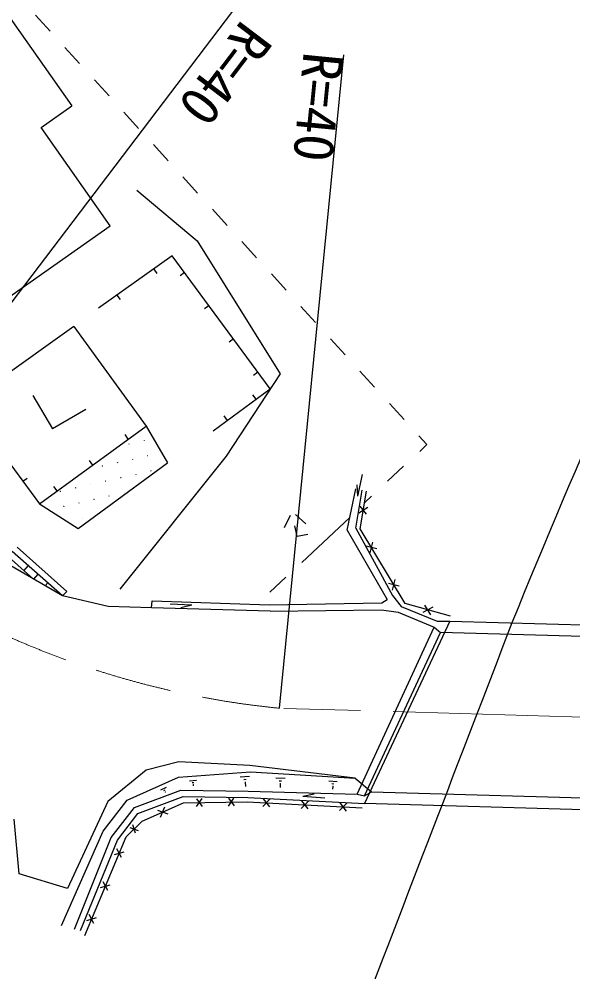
# Model space of a CAD drawing. Units: millimetres, scale not verified. Extents: x 40000 to 680000, y 20000 to 380000.
# Drawn here: x 236758 to 262047, y 241828 to 285364 of the extents above; entities that cross this region are included whole.
import ezdxf
from ezdxf.enums import TextEntityAlignment as Align

# ---------------------------------------------------------------- set-up
doc = ezdxf.new("R2010")
doc.units = ezdxf.units.MM
doc.header["$LTSCALE"] = 1000
doc.linetypes.add('CHAIN', pattern=[18.5, 12, -1.5, 3.5, -1.5])
doc.layers.add('M-BGD', color=7, linetype='Continuous', lineweight=25)
doc.layers.add('M-BMK', color=2, linetype='CHAIN', lineweight=13)
doc.styles.add('ＭＳ ゴシック', font='')
doc.styles.get('ＭＳ ゴシック').set_extended_font_data('MS Gothic')

msp = doc.modelspace()

# ---------------------------------------------------------------- linework, layer by layer
at = {"layer": 'M-BGD'}
for p, q in [((234467, 288084), (239172, 281400)), ((228375, 261822), (246512, 285719)), ((237504, 285545), (238177, 284806)), ((238851, 284067), (239524, 283328)), ((248656, 253875), (251582, 283732)), ((240198, 282588), (240871, 281849)), ((237762, 280407), (239172, 281400)), ((241544, 281110), (242218, 280370)), ((240922, 275917), (237762, 280407)), ((242891, 279631), (243565, 278892)), ((244238, 278153), (244911, 277413)), ((242139, 277546), (244883, 275237)), ((245585, 276674), (246258, 275935)), ((235031, 271771), (240922, 275917)), ((244883, 275237), (248686, 269157)), ((246932, 275196), (247605, 274456)), ((243751, 274541), (240380, 272152)), ((248227, 268472), (243751, 274541)), ((242908, 273944), (243053, 273740)), ((244310, 273782), (244109, 273634)), ((248278, 273717), (248952, 272978)), ((241223, 272749), (241368, 272545)), ((245429, 272265), (245228, 272117)), ((249625, 272238), (250299, 271499)), ((239261, 271322), (234311, 267810)), ((239261, 271322), (242554, 266767)), ((246548, 270748), (246347, 270599)), ((250972, 270760), (251645, 270021)), ((248686, 269157), (246215, 265395)), ((247667, 269230), (247466, 269082)), ((252319, 269281), (252992, 268542)), ((245626, 266547), (248227, 268472)), ((247577, 267990), (247428, 268191)), ((237392, 268172), (238279, 266643)), ((253666, 267803), (254339, 267064)), ((239808, 267530), (238279, 266643)), ((246276, 267028), (246128, 267229)), ((237684, 263210), (242554, 266767)), ((242554, 266767), (243538, 265096)), ((241742, 266174), (241595, 266376)), ((242476, 266098), (242466, 266096)), ((242470, 266102), (242472, 266092)), ((255012, 266324), (255381, 265920)), ((241786, 265943), (241776, 265941)), ((241780, 265947), (241782, 265937)), ((255381, 265920), (255049, 265612)), ((236175, 265282), (237684, 263210)), ((240119, 264988), (239971, 265190)), ((246215, 265395), (241366, 259316)), ((241941, 265253), (241931, 265251)), ((241935, 265257), (241937, 265247)), ((242631, 265408), (242621, 265406)), ((242625, 265412), (242627, 265402)), ((239461, 262085), (243538, 265096)), ((239871, 264788), (239861, 264786)), ((239865, 264792), (239867, 264782)), ((240561, 264943), (240551, 264941)), ((240555, 264947), (240557, 264937)), ((241251, 265098), (241241, 265096)), ((241245, 265102), (241247, 265092)), ((242786, 264718), (242776, 264717)), ((242780, 264722), (242782, 264713)), ((254316, 264932), (253582, 264252)), ((236929, 264246), (237131, 264393)), ((241406, 264408), (241396, 264406)), ((241400, 264412), (241402, 264402)), ((242096, 264563), (242086, 264561)), ((242090, 264567), (242092, 264558)), ((252230, 263571), (252438, 264549)), ((238496, 263803), (238348, 264005)), ((239336, 263943), (239326, 263941)), ((239330, 263947), (239332, 263937)), ((240026, 264098), (240016, 264096)), ((240020, 264102), (240022, 264092)), ((240716, 264253), (240706, 264251)), ((240710, 264257), (240712, 264247)), ((251746, 262017), (252135, 263895)), ((252134, 262101), (252429, 263834)), ((252230, 263571), (252188, 264091)), ((238646, 263788), (238636, 263786)), ((238640, 263792), (238642, 263782)), ((240181, 263408), (240171, 263407)), ((240175, 263412), (240177, 263403)), ((240871, 263563), (240861, 263562)), ((240865, 263567), (240867, 263558)), ((241561, 263718), (241551, 263717)), ((241555, 263722), (241557, 263713)), ((252331, 262067), (252626, 263800)), ((252849, 263572), (252538, 263283)), ((237684, 263210), (239461, 262085)), ((238801, 263098), (238791, 263096)), ((238795, 263102), (238797, 263093)), ((239491, 263253), (239481, 263252)), ((239485, 263257), (239487, 263248)), ((252278, 262810), (252679, 263057)), ((252626, 262750), (252331, 263116)), ((239646, 262563), (239636, 262562)), ((239640, 262567), (239642, 262558)), ((249139, 262678), (248865, 262117)), ((249385, 262725), (249847, 262305)), ((251864, 262586), (249668, 260542)), ((249450, 261720), (249356, 262211)), ((252134, 262101), (253803, 259024)), ((249941, 261814), (249450, 261720)), ((251746, 262017), (253563, 258842)), ((254386, 258667), (252331, 262067)), ((238936, 259206), (236673, 261237)), ((253086, 261158), (252603, 261276)), ((252784, 260975), (252905, 261458)), ((237422, 259776), (236268, 260800)), ((238741, 259007), (236448, 261042)), ((238741, 259007), (236086, 260555)), ((237170, 260401), (236971, 260176)), ((237196, 259977), (237155, 259932)), ((237619, 260002), (237420, 259778)), ((238068, 259604), (237948, 259469)), ((248936, 259861), (248204, 259180)), ((254114, 259458), (253630, 259576)), ((253812, 259275), (253932, 259758)), ((238517, 259206), (238477, 259161)), ((238741, 259007), (238936, 259206)), ((240819, 258528), (238741, 259007)), ((242805, 258458), (242831, 258786)), ((242831, 258786), (248170, 258602)), ((244651, 258586), (243652, 258634)), ((248170, 258602), (253318, 258694)), ((253318, 258694), (253563, 258842)), ((253803, 259024), (254211, 258530)), ((256454, 258076), (254386, 258667)), ((242805, 258458), (240819, 258528)), ((248219, 258308), (242805, 258458)), ((244651, 258586), (244144, 258460)), ((248219, 258308), (253312, 258379)), ((253312, 258379), (254063, 258261)), ((254063, 258261), (255716, 257574)), ((254211, 258530), (255845, 257854)), ((255652, 258489), (255189, 258254)), ((255555, 258149), (255286, 258593)), ((256426, 257856), (252536, 249520)), ((255845, 257854), (256426, 257856)), ((256426, 257856), (284956, 257041)), ((252196, 249947), (255716, 257574)), ((252532, 249881), (256001, 257343)), ((255716, 257574), (256001, 257343)), ((284643, 256493), (256001, 257343)), ((244053, 251428), (242565, 251053)), ((247301, 251254), (244053, 251428)), ((252107, 250683), (247301, 251254)), ((242565, 251053), (240809, 249615)), ((244038, 250727), (247319, 250971)), ((246855, 250736), (247274, 250768)), ((247319, 250971), (252107, 250683)), ((241688, 249671), (244038, 250727)), ((244538, 250564), (244854, 250587)), ((244663, 250478), (244743, 250483)), ((244700, 250385), (244720, 250386)), ((244710, 250386), (244714, 250328)), ((247022, 250623), (247126, 250630)), ((247070, 250500), (247096, 250502)), ((247083, 250501), (247099, 250296)), ((248489, 250701), (248910, 250675)), ((248639, 250565), (248744, 250559)), ((248671, 250436), (248697, 250435)), ((248684, 250435), (248673, 250252)), ((250903, 250555), (251287, 250532)), ((251040, 250431), (251136, 250426)), ((252107, 250683), (252850, 250064)), ((242029, 249343), (244151, 250136)), ((243236, 250147), (243495, 250264)), ((243368, 250113), (243433, 250142)), ((243427, 250046), (243443, 250054)), ((243435, 250050), (243438, 250044)), ((244151, 250136), (247218, 250095)), ((247218, 250095), (252196, 249947)), ((249720, 249858), (250230, 249968)), ((251069, 250314), (251093, 250312)), ((251081, 250313), (251073, 250181)), ((252196, 249947), (252532, 249881)), ((252532, 249881), (252850, 250064)), ((252850, 250064), (281620, 249227)), ((240809, 249615), (238973, 245643)), ((240595, 248255), (241688, 249671)), ((242174, 249074), (244244, 249838)), ((242372, 248718), (244258, 249559)), ((244244, 249838), (247209, 249803)), ((244258, 249559), (247173, 249595)), ((244855, 249743), (245117, 249393)), ((244860, 249390), (245113, 249746)), ((246313, 249761), (246575, 249411)), ((246317, 249408), (246570, 249764)), ((247173, 249595), (252431, 249319)), ((247209, 249803), (252536, 249520)), ((247885, 249381), (248213, 249717)), ((247903, 249734), (248194, 249365)), ((249637, 249289), (249966, 249625)), ((249656, 249641), (249947, 249273)), ((249720, 249858), (250717, 249780)), ((251390, 249197), (251719, 249533)), ((251409, 249549), (251700, 249180)), ((281109, 248717), (252536, 249520)), ((240969, 247967), (242029, 249343)), ((241253, 247848), (242174, 249074)), ((243076, 249226), (243553, 249052)), ((243220, 248903), (243409, 249374)), ((236768, 246307), (236533, 248809)), ((241647, 248003), (242372, 248718)), ((238698, 243953), (240595, 248255)), ((241821, 248423), (242197, 248298)), ((242069, 248172), (241949, 248549)), ((239285, 243779), (240969, 247967)), ((239569, 243718), (241253, 247848)), ((239755, 243495), (241647, 248003)), ((241113, 247187), (241550, 247316)), ((241439, 247050), (241225, 247452)), ((238973, 245643), (236768, 246307)), ((240483, 245684), (240920, 245813)), ((240808, 245548), (240594, 245950)), ((239852, 244182), (240289, 244311)), ((240178, 244045), (239964, 244447))]:
    msp.add_line(p, q, dxfattribs=at)
for centre, radius, start, end in [((614004, 114188), 382700, 150.78341, 157.96359), ((15012797, -5420571), 15808555, 158.94926, 159.09588)]:
    msp.add_arc(centre, radius, start, end, dxfattribs=at)
at = {"layer": 'M-BMK'}
msp.add_line((265838, 253370), (248656, 253875), dxfattribs=at)
msp.add_arc((252557, 293685), 40000, 232.8033, 264.4036, dxfattribs=at)

# ---------------------------------------------------------------- texts
at = {"layer": 'M-BGD', "style": 'ＭＳ ゴシック'}
msp.add_text('R=40', height=1833, rotation=232.803, dxfattribs=at).set_placement((246512, 285719), align=Align.BOTTOM_LEFT)
msp.add_text('R=40', height=1833, rotation=264.404, dxfattribs=at).set_placement((251582, 283732), align=Align.TOP_LEFT)

doc.saveas('drawing.dxf')
